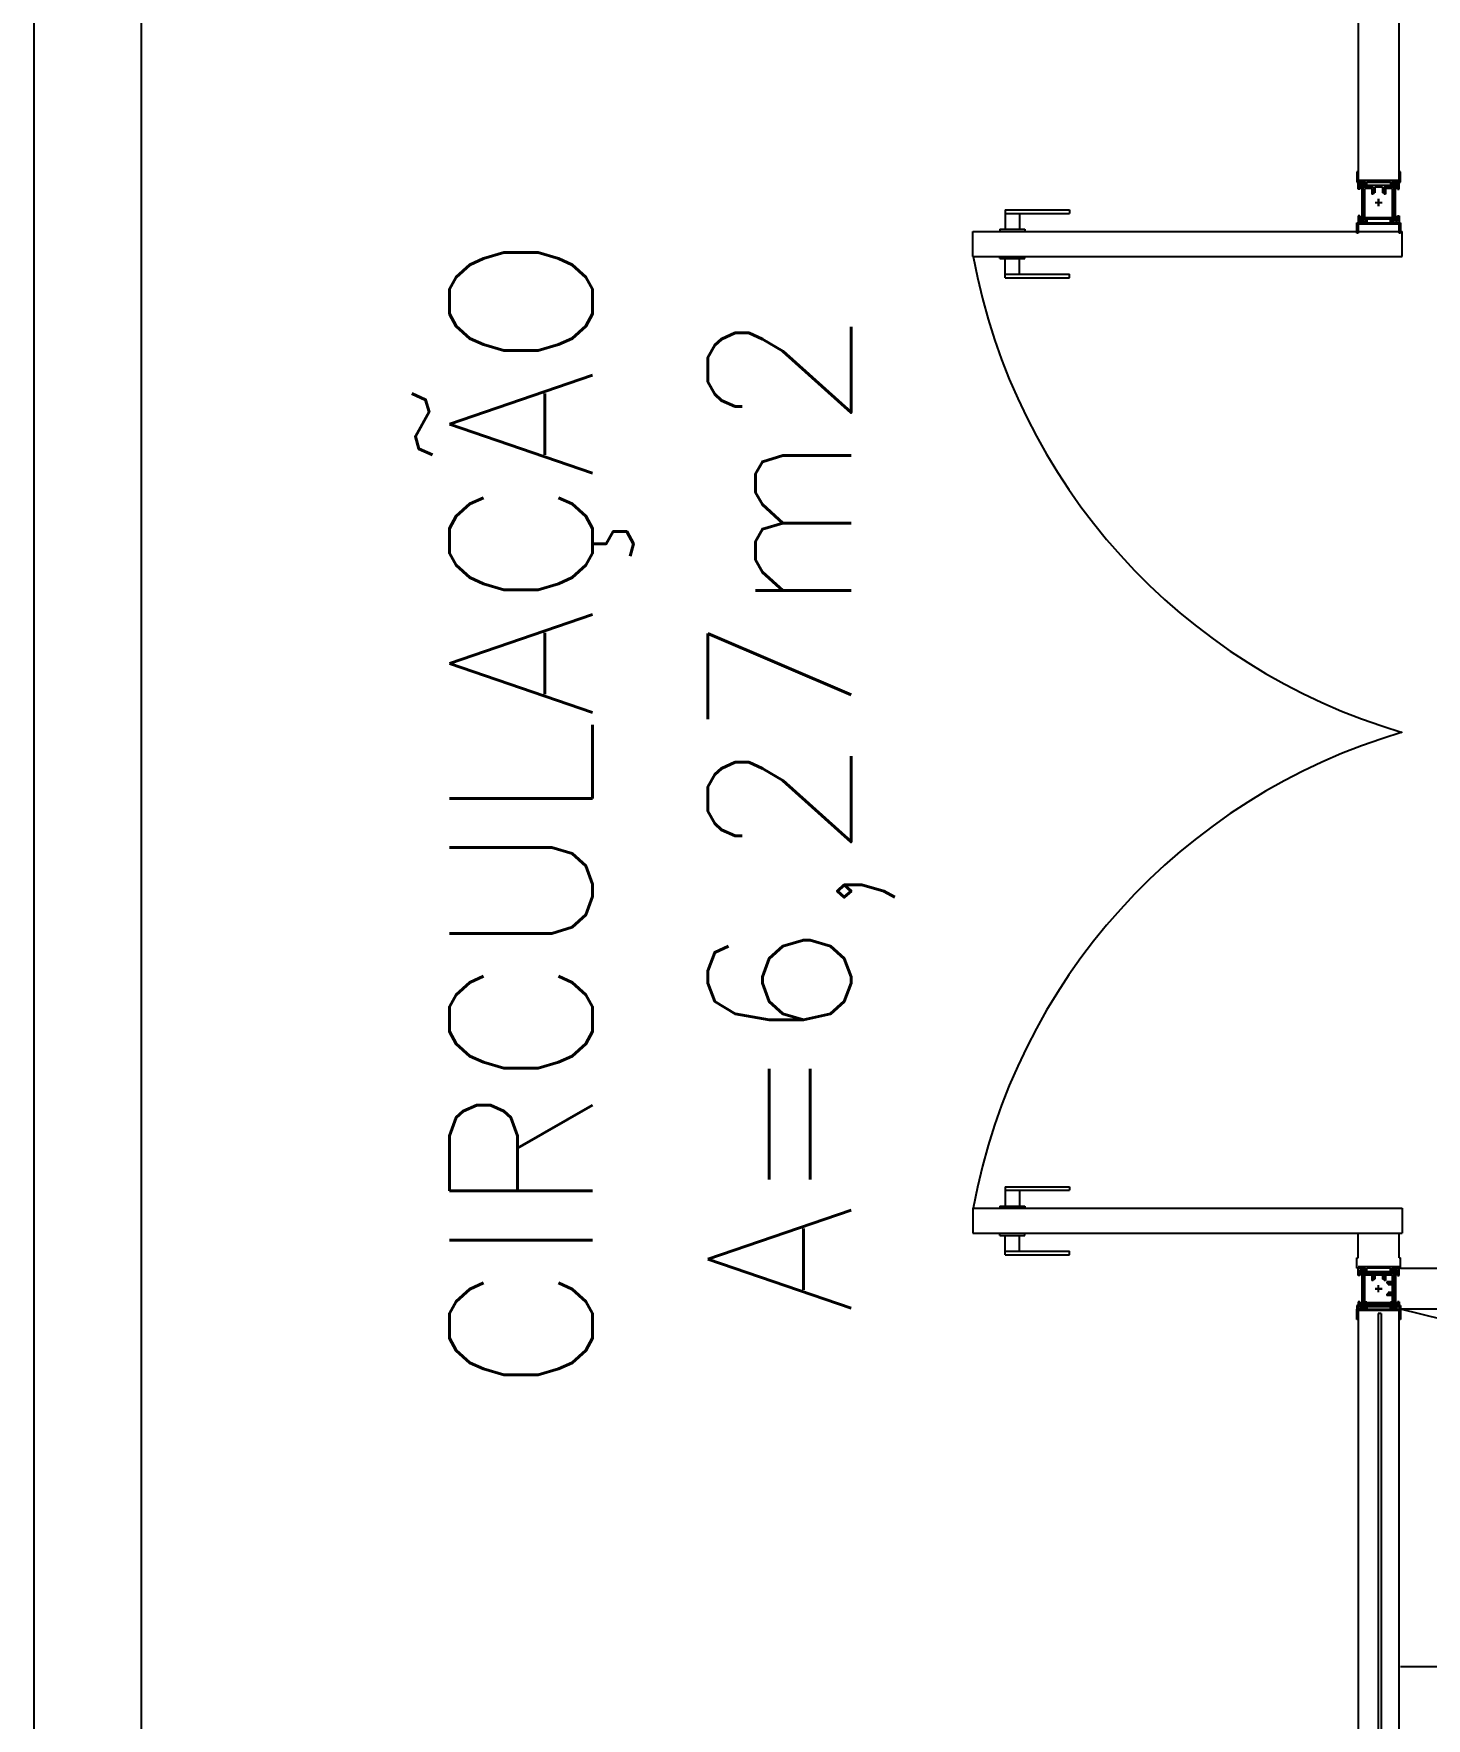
# Model space of a CAD drawing. Header units: millimetres. Extents: x 2280 to 2568, y 1267 to 1403.
# Drawn here: x 2291.057 to 2293.003, y 1348.97 to 1351.324 of the extents above; entities that cross this region are included whole.
import ezdxf

# ---------------------------------------------------------------- set-up
doc = ezdxf.new("R2010")
doc.units = ezdxf.units.MM
for name, color, linetype in [('2', 2, 'Continuous'), ('6', 6, 'Continuous'), ('ALV', 2, 'Continuous'), ('ALVENARIA', 2, 'Continuous'), ('AREA', 2, 'Continuous'), ('DIV', 2, 'Continuous'), ('MACANETA', 2, 'Continuous'), ('PORTA', 2, 'Continuous'), ('TEXTO', 2, 'Continuous')]:
    doc.layers.add(name, color=color, linetype=linetype)
doc.styles.add('UNB-100', font='simplex.shx', dxfattribs={"height": 0.2})

# ---------------------------------------------------------------- blocks, each defined once
blk = doc.blocks.new('div c mtt')
at = {"layer": 'DIV'}
for p, q in [((-0.0185, 1.2285), (-0.0285, 1.2285)), ((-0.0285, 1.2185), (-0.0285, 1.2285)), ((-0.0235, 1.2265), (-0.0265, 1.2265)), ((-0.0265, 1.2265), (-0.0265, 1.2185)), ((-0.0235, 1.2265), (-0.0235, 1.1735)), ((-0.0235, 1.2215), (-0.0235, 1.2265)), ((-0.0215, 1.2265), (-0.0215, 1.2235)), ((-0.0185, 1.2265), (-0.0215, 1.2265)), ((-0.0185, 1.2285), (-0.0185, 1.2265)), ((0.0185, 1.2265), (0.0185, 1.2285)), ((0.0185, 1.2285), (0.0285, 1.2285)), ((0.0185, 1.2265), (0.0215, 1.2265)), ((0.0215, 1.2265), (0.0215, 1.2235)), ((0.0235, 1.1735), (0.0235, 1.2265)), ((0.0235, 1.2265), (0.0265, 1.2265)), ((0.0235, 1.2215), (0.0235, 1.2265)), ((0.0265, 1.2185), (0.0265, 1.2265)), ((0.0285, 1.2185), (0.0285, 1.2285)), ((-0.0265, 1.2185), (-0.0285, 1.2185)), ((-0.0075, 1.2215), (-0.0235, 1.2215)), ((0.0215, 1.2235), (-0.0215, 1.2235)), ((-0.0215, 1.1785), (-0.0215, 1.2215)), ((-0.0095, 1.2195), (-0.0195, 1.2195)), ((-0.0195, 1.1785), (-0.0195, 1.2195)), ((-0.0095, 1.2195), (-0.0095, 1.2115)), ((-0.0075, 1.2115), (-0.0095, 1.2115)), ((-0.0075, 1.2215), (-0.0075, 1.2115)), ((-0.0055, 1.2135), (-0.0075, 1.2135)), ((-0.0055, 1.2215), (-0.0055, 1.2135)), ((0.0055, 1.2215), (-0.0055, 1.2215)), ((0, 1.1949), (0, 1.2051)), ((0, 1.1951), (0, 1.2049)), ((0.0055, 1.2215), (0.0055, 1.2135)), ((0.0075, 1.2135), (0.0055, 1.2135)), ((0.0075, 1.2215), (0.0075, 1.2115)), ((0.0235, 1.2215), (0.0075, 1.2215)), ((0.0095, 1.2115), (0.0075, 1.2115)), ((0.0095, 1.2195), (0.0095, 1.2115)), ((0.0195, 1.2195), (0.0095, 1.2195)), ((0.0195, 1.1785), (0.0195, 1.2195)), ((0.0215, 1.1785), (0.0215, 1.2215)), ((0.0265, 1.2185), (0.0285, 1.2185)), ((-0.0285, 1.1815), (-0.0285, 1.1715)), ((-0.0265, 1.1815), (-0.0285, 1.1815)), ((-0.0265, 1.1815), (-0.0265, 1.1735)), ((-0.0215, 1.1785), (-0.0235, 1.1785)), ((-0.0235, 1.1785), (-0.0235, 1.1735)), ((0.0195, 1.1785), (-0.0195, 1.1785)), ((-0.0051, 1.2), (0.0051, 1.2)), ((-0.0049, 1.2), (0.0049, 1.2)), ((0.0235, 1.1785), (0.0215, 1.1785)), ((0.0235, 1.1785), (0.0235, 1.1735)), ((0.0265, 1.1815), (0.0285, 1.1815)), ((0.0265, 1.1735), (0.0265, 1.1815)), ((0.0285, 1.1815), (0.0285, 1.1715)), ((-0.0305, 1.1571, 1.35), (-0.0305, 1.1715, 1.35)), ((-0.0305, 1.1715, 1.35), (-0.0185, 1.1715, 1.35)), ((-0.0285, 1.1571, 1.35), (-0.0305, 1.1571, 1.35)), ((-0.0185, 1.1715), (-0.0285, 1.1715)), ((0.0285, 1.1695, 1.35), (-0.0285, 1.1695, 1.35)), ((-0.0285, 1.1695, 1.35), (-0.0285, 1.1571, 1.35)), ((0.0285, 1.1695, 1.35), (-0.0285, 1.1695, 1.35)), ((-0.0285, 1.1695, 1.35), (-0.0285, 0.0305, 1.35)), ((-0.0235, 1.1735), (-0.0265, 1.1735)), ((-0.0215, 1.1735), (-0.0215, 1.1765)), ((0.0215, 1.1765), (-0.0215, 1.1765)), ((-0.0185, 1.1735), (-0.0215, 1.1735)), ((-0.0185, 1.1715, 1.35), (-0.0185, 1.1765, 1.35)), ((-0.0185, 1.1765, 1.35), (-0.0165, 1.1765, 1.35)), ((-0.0185, 1.1715), (-0.0185, 1.1735)), ((-0.0165, 1.1765, 1.35), (-0.0165, 1.1715, 1.35)), ((-0.0165, 1.1715, 1.35), (0.0165, 1.1715, 1.35)), ((0.0165, 1.1715, 1.35), (0.0165, 1.1765, 1.35)), ((0.0165, 1.1765, 1.35), (0.0185, 1.1765, 1.35)), ((0.0185, 1.1765, 1.35), (0.0185, 1.1715, 1.35)), ((0.0185, 1.1735), (0.0185, 1.1715)), ((0.0185, 1.1735), (0.0215, 1.1735)), ((0.0185, 1.1715, 1.35), (0.0305, 1.1715, 1.35)), ((0.0185, 1.1715), (0.0285, 1.1715)), ((0.0215, 1.1735), (0.0215, 1.1765)), ((0.0235, 1.1735), (0.0265, 1.1735)), ((0.0285, 1.1571, 1.35), (0.0285, 1.1695, 1.35)), ((0.0285, 0.0305, 1.35), (0.0285, 1.1695, 1.35)), ((0.0305, 1.1571, 1.35), (0.0285, 1.1571, 1.35)), ((0.0305, 1.1715, 1.35), (0.0305, 1.1571, 1.35)), ((-0.0285, 0.0429, 1.35), (-0.0305, 0.0429, 1.35)), ((-0.0305, 0.0429, 1.35), (-0.0305, 0.0285, 1.35)), ((-0.0305, 0.0285, 1.35), (-0.0185, 0.0285, 1.35)), ((-0.0285, 0.0305, 1.35), (-0.0285, 0.0429, 1.35)), ((0.0285, 0.0305, 1.35), (-0.0285, 0.0305, 1.35)), ((-0.0285, 0.0305, 1.35), (0.0285, 0.0305, 1.35)), ((-0.0185, 0.0285), (-0.0285, 0.0285)), ((-0.0285, 0.0185), (-0.0285, 0.0285)), ((-0.0235, 0.0265), (-0.0265, 0.0265)), ((-0.0265, 0.0265), (-0.0265, 0.0185)), ((-0.0235, 0.0265), (-0.0235, -0.0265)), ((-0.0235, 0.0215), (-0.0235, 0.0265)), ((-0.0215, 0.0265), (-0.0215, 0.0235)), ((-0.0185, 0.0265), (-0.0215, 0.0265)), ((-0.0185, 0.0285, 1.35), (-0.0185, 0.0235, 1.35)), ((-0.0185, 0.0285), (-0.0185, 0.0265)), ((-0.0165, 0.0235, 1.35), (-0.0165, 0.0285, 1.35)), ((-0.0165, 0.0285, 1.35), (0.0165, 0.0285, 1.35)), ((0.0165, 0.0285, 1.35), (0.0165, 0.0235, 1.35)), ((0.0185, 0.0235, 1.35), (0.0185, 0.0285, 1.35)), ((0.0185, 0.0285, 1.35), (0.0305, 0.0285, 1.35)), ((0.0185, 0.0265), (0.0185, 0.0285)), ((0.0185, 0.0285), (0.0285, 0.0285)), ((0.0185, 0.0265), (0.0215, 0.0265)), ((0.0215, 0.0265), (0.0215, 0.0235)), ((0.0235, -0.0265), (0.0235, 0.0265)), ((0.0235, 0.0265), (0.0265, 0.0265)), ((0.0235, 0.0215), (0.0235, 0.0265)), ((0.0265, 0.0185), (0.0265, 0.0265)), ((0.0305, 0.0429, 1.35), (0.0285, 0.0429, 1.35)), ((0.0285, 0.0429, 1.35), (0.0285, 0.0305, 1.35)), ((0.0285, 0.0185), (0.0285, 0.0285)), ((0.0305, 0.0285, 1.35), (0.0305, 0.0429, 1.35)), ((-0.0265, 0.0185), (-0.0285, 0.0185)), ((-0.0075, 0.0215), (-0.0235, 0.0215)), ((0.0215, 0.0235), (-0.0215, 0.0235)), ((-0.0215, -0.0215), (-0.0215, 0.0215)), ((-0.0095, 0.0195), (-0.0195, 0.0195)), ((-0.0195, -0.0215), (-0.0195, 0.0195)), ((-0.0185, 0.0235, 1.35), (-0.0165, 0.0235, 1.35)), ((-0.0095, 0.0195), (-0.0095, 0.0115)), ((-0.0075, 0.0115), (-0.0095, 0.0115)), ((-0.0075, 0.0215), (-0.0075, 0.0115)), ((-0.0055, 0.0135), (-0.0075, 0.0135)), ((-0.0055, 0.0215), (-0.0055, 0.0135)), ((0.0055, 0.0215), (-0.0055, 0.0215)), ((-0.0049, 0), (0.0049, 0)), ((0, -0.0051), (0, 0.0051)), ((0, 0.0051), (0, -0.0051)), ((0, -0.0049), (0, 0.0049)), ((0.0055, 0.0215), (0.0055, 0.0135)), ((0.0075, 0.0135), (0.0055, 0.0135)), ((0.0075, 0.0215), (0.0075, 0.0115)), ((0.0235, 0.0215), (0.0075, 0.0215)), ((0.0095, 0.0115), (0.0075, 0.0115)), ((0.0095, 0.0195), (0.0095, 0.0115)), ((0.0195, 0.0195), (0.0095, 0.0195)), ((0.0165, 0.0235, 1.35), (0.0185, 0.0235, 1.35)), ((0.0195, -0.0215), (0.0195, 0.0195)), ((0.0215, -0.0215), (0.0215, 0.0215)), ((0.0265, 0.0185), (0.0285, 0.0185)), ((-0.0285, -0.0185), (-0.0285, -0.0285)), ((-0.0265, -0.0185), (-0.0285, -0.0185)), ((-0.0265, -0.0185), (-0.0265, -0.0265)), ((-0.0215, -0.0215), (-0.0235, -0.0215)), ((-0.0235, -0.0215), (-0.0235, -0.0265)), ((-0.0215, -0.0265), (-0.0215, -0.0235)), ((0.0215, -0.0235), (-0.0215, -0.0235)), ((0.0195, -0.0215), (-0.0195, -0.0215)), ((-0.0185, -0.0285, 1.35), (-0.0185, -0.0235, 1.35)), ((-0.0185, -0.0235, 1.35), (-0.0165, -0.0235, 1.35)), ((-0.0165, -0.0235, 1.35), (-0.0165, -0.0285, 1.35)), ((-0.0051, 0), (0.0051, 0)), ((-0.0051, 0), (0.0051, 0)), ((0.0165, -0.0285, 1.35), (0.0165, -0.0235, 1.35)), ((0.0165, -0.0235, 1.35), (0.0185, -0.0235, 1.35)), ((0.0185, -0.0235, 1.35), (0.0185, -0.0285, 1.35)), ((0.0235, -0.0215), (0.0215, -0.0215)), ((0.0215, -0.0265), (0.0215, -0.0235)), ((0.0235, -0.0215), (0.0235, -0.0265)), ((0.0265, -0.0185), (0.0285, -0.0185)), ((0.0265, -0.0265), (0.0265, -0.0185)), ((0.0285, -0.0185), (0.0285, -0.0285)), ((-0.0305, -0.0429, 1.35), (-0.0305, -0.0285, 1.35)), ((-0.0305, -0.0285, 1.35), (-0.0185, -0.0285, 1.35)), ((-0.0285, -0.0429, 1.35), (-0.0305, -0.0429, 1.35)), ((-0.0185, -0.0285), (-0.0285, -0.0285)), ((0.0285, -0.0305, 1.35), (-0.0285, -0.0305, 1.35)), ((-0.0285, -0.0305, 1.35), (-0.0285, -0.0429, 1.35)), ((0.0285, -0.0305, 1.35), (-0.0285, -0.0305, 1.35)), ((-0.0235, -0.0265), (-0.0265, -0.0265)), ((-0.0185, -0.0265), (-0.0215, -0.0265)), ((-0.0185, -0.0285), (-0.0185, -0.0265)), ((-0.0165, -0.0285, 1.35), (0.0165, -0.0285, 1.35)), ((0.0185, -0.0265), (0.0185, -0.0285)), ((0.0185, -0.0265), (0.0215, -0.0265)), ((0.0185, -0.0285, 1.35), (0.0305, -0.0285, 1.35)), ((0.0185, -0.0285), (0.0285, -0.0285)), ((0.0235, -0.0265), (0.0265, -0.0265)), ((0.0285, -0.0429, 1.35), (0.0285, -0.0305, 1.35)), ((0.0305, -0.0429, 1.35), (0.0285, -0.0429, 1.35)), ((0.0305, -0.0285, 1.35), (0.0305, -0.0429, 1.35))]:
    blk.add_line(p, q, dxfattribs=at)
at = {"layer": 'DIV', "color": 1}
for p, q in [((-0.0005, 1.1655, 1.35), (-0.0005, 0.0425, 1.35)), ((0.0035, 1.1655, 1.35), (-0.0005, 1.1655, 1.35)), ((0.0035, 1.1655, 1.35), (0.0035, 0.0425, 1.35)), ((0.0035, 0.0425, 1.35), (-0.0005, 0.0425, 1.35))]:
    blk.add_line(p, q, dxfattribs=at)

msp = doc.modelspace()

# ---------------------------------------------------------------- linework, layer by layer
at = {"layer": '2'}
msp.add_line((2291.0572, 1352.1784), (2291.0572, 1347.3381), dxfattribs=at)
at = {"layer": 'ALV', "ltscale": 10}
msp.add_line((2294.9651, 1349.042, -2.8), (2292.9671, 1349.542, -2.8), dxfattribs=at)
at = {"layer": 'ALVENARIA'}
msp.add_line((2291.0572, 1351.2784), (2291.0572, 1346.3784), dxfattribs=at)
at = {"layer": 'DIV'}
for p, q in [((2292.9081, 1352.2579, 1.35), (2292.9081, 1351.1189, 1.35)), ((2292.9651, 1351.1189, 1.35), (2292.9651, 1352.2579, 1.35)), ((2291.2072, 1352.1784), (2291.2072, 1346.3784)), ((2291.2072, 1351.219), (2291.2072, 1347.3081)), ((2292.9081, 1351.1313, 1.35), (2292.9061, 1351.1313, 1.35)), ((2292.9061, 1351.1313, 1.35), (2292.9061, 1351.1169, 1.35)), ((2292.9081, 1351.1189, 1.35), (2292.9081, 1351.1313, 1.35)), ((2292.9671, 1351.1313, 1.35), (2292.9651, 1351.1313, 1.35)), ((2292.9651, 1351.1313, 1.35), (2292.9651, 1351.1189, 1.35)), ((2292.9671, 1351.1169, 1.35), (2292.9671, 1351.1313, 1.35)), ((2292.9061, 1351.1169, 1.35), (2292.9181, 1351.1169, 1.35)), ((2292.9651, 1351.1189, 1.35), (2292.9081, 1351.1189, 1.35)), ((2292.9081, 1351.1189, 1.35), (2292.9651, 1351.1189, 1.35)), ((2292.9181, 1351.1169), (2292.9081, 1351.1169)), ((2292.9081, 1351.1069), (2292.9081, 1351.1169)), ((2292.9131, 1351.1149), (2292.9101, 1351.1149)), ((2292.9101, 1351.1149), (2292.9101, 1351.1069)), ((2292.9131, 1351.1149), (2292.9131, 1351.0619)), ((2292.9131, 1351.1099), (2292.9131, 1351.1149)), ((2292.9291, 1351.1099), (2292.9131, 1351.1099)), ((2292.9151, 1351.1149), (2292.9151, 1351.1119)), ((2292.9181, 1351.1149), (2292.9151, 1351.1149)), ((2292.9581, 1351.1119), (2292.9151, 1351.1119)), ((2292.9151, 1351.0669), (2292.9151, 1351.1099)), ((2292.9271, 1351.1079), (2292.9171, 1351.1079)), ((2292.9171, 1351.0669), (2292.9171, 1351.1079)), ((2292.9181, 1351.1169, 1.35), (2292.9181, 1351.1119, 1.35)), ((2292.9181, 1351.1169), (2292.9181, 1351.1149)), ((2292.9181, 1351.1119, 1.35), (2292.9201, 1351.1119, 1.35)), ((2292.9201, 1351.1119, 1.35), (2292.9201, 1351.1169, 1.35)), ((2292.9201, 1351.1169, 1.35), (2292.9531, 1351.1169, 1.35)), ((2292.9271, 1351.1079), (2292.9271, 1351.0999)), ((2292.9291, 1351.1099), (2292.9291, 1351.0999)), ((2292.9311, 1351.1099), (2292.9311, 1351.1019)), ((2292.9421, 1351.1099), (2292.9311, 1351.1099)), ((2292.9421, 1351.1099), (2292.9421, 1351.1019)), ((2292.9441, 1351.1099), (2292.9441, 1351.0999)), ((2292.9601, 1351.1099), (2292.9441, 1351.1099)), ((2292.9461, 1351.1079), (2292.9461, 1351.0999)), ((2292.9561, 1351.1079), (2292.9461, 1351.1079)), ((2292.9531, 1351.1169, 1.35), (2292.9531, 1351.1119, 1.35)), ((2292.9531, 1351.1119, 1.35), (2292.9551, 1351.1119, 1.35)), ((2292.9551, 1351.1119, 1.35), (2292.9551, 1351.1169, 1.35)), ((2292.9551, 1351.1169, 1.35), (2292.9671, 1351.1169, 1.35)), ((2292.9551, 1351.1149), (2292.9551, 1351.1169)), ((2292.9551, 1351.1169), (2292.9651, 1351.1169)), ((2292.9551, 1351.1149), (2292.9581, 1351.1149)), ((2292.9561, 1351.0669), (2292.9561, 1351.1079)), ((2292.9581, 1351.1149), (2292.9581, 1351.1119)), ((2292.9581, 1351.0669), (2292.9581, 1351.1099)), ((2292.9601, 1351.0619), (2292.9601, 1351.1149)), ((2292.9601, 1351.1149), (2292.9631, 1351.1149)), ((2292.9601, 1351.1099), (2292.9601, 1351.1149)), ((2292.9631, 1351.1069), (2292.9631, 1351.1149)), ((2292.9651, 1351.1069), (2292.9651, 1351.1169)), ((2292.9101, 1351.1069), (2292.9081, 1351.1069)), ((2292.9291, 1351.0999), (2292.9271, 1351.0999)), ((2292.9311, 1351.1019), (2292.9291, 1351.1019)), ((2292.9315, 1351.0884), (2292.9417, 1351.0884)), ((2292.9315, 1351.0884), (2292.9417, 1351.0884)), ((2292.9316, 1351.0884), (2292.9415, 1351.0884)), ((2292.9366, 1351.0833), (2292.9366, 1351.0935)), ((2292.9366, 1351.0935), (2292.9366, 1351.0833)), ((2292.9366, 1351.0834), (2292.9366, 1351.0933)), ((2292.9441, 1351.1019), (2292.9421, 1351.1019)), ((2292.9461, 1351.0999), (2292.9441, 1351.0999)), ((2292.9631, 1351.1069), (2292.9651, 1351.1069)), ((2292.9081, 1351.0699), (2292.9081, 1351.0599)), ((2292.9101, 1351.0699), (2292.9081, 1351.0699)), ((2292.9101, 1351.0699), (2292.9101, 1351.0619)), ((2292.9131, 1351.0619), (2292.9101, 1351.0619)), ((2292.9151, 1351.0669), (2292.9131, 1351.0669)), ((2292.9131, 1351.0669), (2292.9131, 1351.0619)), ((2292.9151, 1351.0619), (2292.9151, 1351.0649)), ((2292.9581, 1351.0649), (2292.9151, 1351.0649)), ((2292.9181, 1351.0619), (2292.9151, 1351.0619)), ((2292.9561, 1351.0669), (2292.9171, 1351.0669)), ((2292.9181, 1351.0599, 1.35), (2292.9181, 1351.0649, 1.35)), ((2292.9181, 1351.0649, 1.35), (2292.9201, 1351.0649, 1.35)), ((2292.9181, 1351.0599), (2292.9181, 1351.0619)), ((2292.9201, 1351.0649, 1.35), (2292.9201, 1351.0599, 1.35)), ((2292.9531, 1351.0599, 1.35), (2292.9531, 1351.0649, 1.35)), ((2292.9531, 1351.0649, 1.35), (2292.9551, 1351.0649, 1.35)), ((2292.9551, 1351.0649, 1.35), (2292.9551, 1351.0599, 1.35)), ((2292.9551, 1351.0619), (2292.9551, 1351.0599)), ((2292.9551, 1351.0619), (2292.9581, 1351.0619)), ((2292.9601, 1351.0669), (2292.9581, 1351.0669)), ((2292.9581, 1351.0619), (2292.9581, 1351.0649)), ((2292.9601, 1351.0669), (2292.9601, 1351.0619)), ((2292.9601, 1351.0619), (2292.9631, 1351.0619)), ((2292.9631, 1351.0699), (2292.9651, 1351.0699)), ((2292.9631, 1351.0619), (2292.9631, 1351.0699)), ((2292.9651, 1351.0699), (2292.9651, 1351.0599)), ((2292.9061, 1351.0455, 1.35), (2292.9061, 1351.0599, 1.35)), ((2292.9061, 1351.0599, 1.35), (2292.9181, 1351.0599, 1.35)), ((2292.9081, 1351.0455, 1.35), (2292.9061, 1351.0455, 1.35)), ((2292.9181, 1351.0599), (2292.9081, 1351.0599)), ((2292.9651, 1351.0579, 1.35), (2292.9081, 1351.0579, 1.35)), ((2292.9081, 1351.0579, 1.35), (2292.9081, 1351.0455, 1.35)), ((2292.9651, 1351.0579, 1.35), (2292.9081, 1351.0579, 1.35)), ((2292.9201, 1351.0599, 1.35), (2292.9531, 1351.0599, 1.35)), ((2292.9551, 1351.0599, 1.35), (2292.9671, 1351.0599, 1.35)), ((2292.9551, 1351.0599), (2292.9651, 1351.0599)), ((2292.9651, 1351.0455, 1.35), (2292.9651, 1351.0579, 1.35)), ((2292.9671, 1351.0455, 1.35), (2292.9651, 1351.0455, 1.35)), ((2292.9671, 1351.0599, 1.35), (2292.9671, 1351.0455, 1.35)), ((2292.9081, 1349.6134, -3.2), (2292.9081, 1349.648, -3.2)), ((2292.9651, 1349.6134, -3.2), (2292.9651, 1349.648, -3.2)), ((2292.9061, 1349.6134, -3.2), (2292.9081, 1349.6134, -3.2)), ((2292.9061, 1349.599, -3.2), (2292.9061, 1349.6134, -3.2)), ((2292.9651, 1349.601, -3.2), (2292.9081, 1349.601, -3.2)), ((2292.9651, 1349.6134, -3.2), (2292.9671, 1349.6134, -3.2)), ((2292.9671, 1349.599, -3.2), (2292.9671, 1349.6134, -3.2)), ((2292.9181, 1349.599, -3.2), (2292.9061, 1349.599, -3.2)), ((2292.9081, 1349.589, -3.2), (2292.9081, 1349.599, -3.2)), ((2292.9181, 1349.599, -3.2), (2292.9081, 1349.599, -3.2)), ((2292.9081, 1349.589, -3.2), (2292.9081, 1349.599, -3.2)), ((2292.9181, 1349.599, -3.2), (2292.9081, 1349.599, -3.2)), ((2292.9101, 1349.589, -3.2), (2292.9081, 1349.589, -3.2)), ((2292.9101, 1349.589, -3.2), (2292.9081, 1349.589, -3.2)), ((2292.9101, 1349.594, -3.2), (2292.9101, 1349.597, -3.2)), ((2292.9101, 1349.597, -3.2), (2292.9181, 1349.597, -3.2)), ((2292.9101, 1349.594, -3.2), (2292.9101, 1349.597, -3.2)), ((2292.9101, 1349.597, -3.2), (2292.9181, 1349.597, -3.2)), ((2292.9101, 1349.594, -3.2), (2292.9631, 1349.594, -3.2)), ((2292.9151, 1349.594, -3.2), (2292.9101, 1349.594, -3.2)), ((2292.9101, 1349.594, -3.2), (2292.9631, 1349.594, -3.2)), ((2292.9151, 1349.594, -3.2), (2292.9101, 1349.594, -3.2)), ((2292.9101, 1349.589, -3.2), (2292.9101, 1349.592, -3.2)), ((2292.9101, 1349.592, -3.2), (2292.9131, 1349.592, -3.2)), ((2292.9101, 1349.589, -3.2), (2292.9101, 1349.592, -3.2)), ((2292.9101, 1349.592, -3.2), (2292.9131, 1349.592, -3.2)), ((2292.9131, 1349.592, -3.2), (2292.9131, 1349.549, -3.2)), ((2292.9131, 1349.592, -3.2), (2292.9131, 1349.549, -3.2)), ((2292.9151, 1349.594, -3.2), (2292.9151, 1349.592, -3.2)), ((2292.9151, 1349.594, -3.2), (2292.9151, 1349.592, -3.2)), ((2292.9151, 1349.592, -3.2), (2292.9581, 1349.592, -3.2)), ((2292.9151, 1349.592, -3.2), (2292.9581, 1349.592, -3.2)), ((2292.9151, 1349.59, -3.2), (2292.9561, 1349.59, -3.2)), ((2292.9151, 1349.59, -3.2), (2292.9151, 1349.551, -3.2)), ((2292.9151, 1349.59, -3.2), (2292.9561, 1349.59, -3.2)), ((2292.9151, 1349.59, -3.2), (2292.9151, 1349.551, -3.2)), ((2292.9181, 1349.597, -3.2), (2292.9181, 1349.599, -3.2)), ((2292.9181, 1349.597, -3.2), (2292.9181, 1349.599, -3.2)), ((2292.9181, 1349.594, -3.2), (2292.9181, 1349.599, -3.2)), ((2292.9181, 1349.594, -3.2), (2292.9201, 1349.594, -3.2)), ((2292.9201, 1349.594, -3.2), (2292.9201, 1349.599, -3.2)), ((2292.9531, 1349.599, -3.2), (2292.9201, 1349.599, -3.2)), ((2292.9561, 1349.58, -3.2), (2292.9481, 1349.58, -3.2)), ((2292.9481, 1349.58, -3.2), (2292.9481, 1349.578, -3.2)), ((2292.9561, 1349.58, -3.2), (2292.9481, 1349.58, -3.2)), ((2292.9481, 1349.58, -3.2), (2292.9481, 1349.578, -3.2)), ((2292.9581, 1349.578, -3.2), (2292.9481, 1349.578, -3.2)), ((2292.9581, 1349.578, -3.2), (2292.9481, 1349.578, -3.2)), ((2292.9501, 1349.578, -3.2), (2292.9501, 1349.576, -3.2)), ((2292.9501, 1349.578, -3.2), (2292.9501, 1349.576, -3.2)), ((2292.9531, 1349.594, -3.2), (2292.9531, 1349.599, -3.2)), ((2292.9531, 1349.594, -3.2), (2292.9551, 1349.594, -3.2)), ((2292.9551, 1349.597, -3.2), (2292.9551, 1349.599, -3.2)), ((2292.9551, 1349.599, -3.2), (2292.9651, 1349.599, -3.2)), ((2292.9551, 1349.597, -3.2), (2292.9551, 1349.599, -3.2)), ((2292.9551, 1349.599, -3.2), (2292.9651, 1349.599, -3.2)), ((2292.9551, 1349.594, -3.2), (2292.9551, 1349.599, -3.2)), ((2292.9671, 1349.599, -3.2), (2292.9551, 1349.599, -3.2)), ((2292.9551, 1349.597, -3.2), (2292.9631, 1349.597, -3.2)), ((2292.9551, 1349.597, -3.2), (2292.9631, 1349.597, -3.2)), ((2292.9561, 1349.59, -3.2), (2292.9561, 1349.58, -3.2)), ((2292.9561, 1349.59, -3.2), (2292.9561, 1349.58, -3.2)), ((2292.9581, 1349.594, -3.2), (2292.9581, 1349.578, -3.2)), ((2292.9581, 1349.594, -3.2), (2292.9631, 1349.594, -3.2)), ((2292.9581, 1349.594, -3.2), (2292.9581, 1349.578, -3.2)), ((2292.9581, 1349.594, -3.2), (2292.9631, 1349.594, -3.2)), ((2292.9601, 1349.592, -3.2), (2292.9601, 1349.549, -3.2)), ((2292.9631, 1349.592, -3.2), (2292.9601, 1349.592, -3.2)), ((2292.9601, 1349.592, -3.2), (2292.9601, 1349.549, -3.2)), ((2292.9631, 1349.592, -3.2), (2292.9601, 1349.592, -3.2)), ((2292.9631, 1349.594, -3.2), (2292.9631, 1349.597, -3.2)), ((2292.9631, 1349.594, -3.2), (2292.9631, 1349.597, -3.2)), ((2292.9631, 1349.589, -3.2), (2292.9631, 1349.592, -3.2)), ((2292.9631, 1349.589, -3.2), (2292.9631, 1349.592, -3.2)), ((2292.9631, 1349.589, -3.2), (2292.9651, 1349.589, -3.2)), ((2292.9631, 1349.589, -3.2), (2292.9651, 1349.589, -3.2)), ((2292.9651, 1349.589, -3.2), (2292.9651, 1349.599, -3.2)), ((2292.9651, 1349.589, -3.2), (2292.9651, 1349.599, -3.2)), ((2292.9671, 1349.599, -2.8), (2293.9632, 1349.599, -2.8)), ((2292.9417, 1349.5705, -3.2), (2292.9315, 1349.5705, -3.2)), ((2292.9316, 1349.5705, -3.2), (2292.9415, 1349.5705, -3.2)), ((2292.9316, 1349.5705, -3.2), (2292.9415, 1349.5705, -3.2)), ((2292.9366, 1349.5654, -3.2), (2292.9366, 1349.5756, -3.2)), ((2292.9366, 1349.5656, -3.2), (2292.9366, 1349.5755, -3.2)), ((2292.9366, 1349.5656, -3.2), (2292.9366, 1349.5755, -3.2)), ((2292.9581, 1349.563, -3.2), (2292.9481, 1349.563, -3.2)), ((2292.9481, 1349.563, -3.2), (2292.9481, 1349.561, -3.2)), ((2292.9581, 1349.563, -3.2), (2292.9481, 1349.563, -3.2)), ((2292.9481, 1349.563, -3.2), (2292.9481, 1349.561, -3.2)), ((2292.9561, 1349.561, -3.2), (2292.9481, 1349.561, -3.2)), ((2292.9561, 1349.561, -3.2), (2292.9481, 1349.561, -3.2)), ((2292.9581, 1349.576, -3.2), (2292.9501, 1349.576, -3.2)), ((2292.9581, 1349.576, -3.2), (2292.9501, 1349.576, -3.2)), ((2292.9581, 1349.565, -3.2), (2292.9501, 1349.565, -3.2)), ((2292.9501, 1349.565, -3.2), (2292.9501, 1349.563, -3.2)), ((2292.9581, 1349.565, -3.2), (2292.9501, 1349.565, -3.2)), ((2292.9501, 1349.565, -3.2), (2292.9501, 1349.563, -3.2)), ((2292.9561, 1349.561, -3.2), (2292.9561, 1349.551, -3.2)), ((2292.9561, 1349.561, -3.2), (2292.9561, 1349.551, -3.2)), ((2292.9581, 1349.576, -3.2), (2292.9581, 1349.565, -3.2)), ((2292.9581, 1349.576, -3.2), (2292.9581, 1349.565, -3.2)), ((2292.9581, 1349.563, -3.2), (2292.9581, 1349.547, -3.2)), ((2292.9581, 1349.563, -3.2), (2292.9581, 1349.547, -3.2)), ((2292.9061, 1349.5471, -3.2), (2292.9061, 1349.5328, -3.2)), ((2292.9181, 1349.5471, -3.2), (2292.9061, 1349.5471, -3.2)), ((2292.9061, 1349.5328, -3.2), (2292.9081, 1349.5328, -3.2)), ((2292.9081, 1349.552, -3.2), (2292.9081, 1349.542, -3.2)), ((2292.9081, 1349.552, -3.2), (2292.9101, 1349.552, -3.2)), ((2292.9081, 1349.552, -3.2), (2292.9081, 1349.542, -3.2)), ((2292.9081, 1349.552, -3.2), (2292.9101, 1349.552, -3.2)), ((2292.9651, 1349.5451, -3.2), (2292.9081, 1349.5451, -3.2)), ((2292.9181, 1349.542, -3.2), (2292.9081, 1349.542, -3.2)), ((2292.9181, 1349.542, -3.2), (2292.9081, 1349.542, -3.2)), ((2292.9101, 1349.552, -3.2), (2292.9101, 1349.549, -3.2)), ((2292.9101, 1349.552, -3.2), (2292.9101, 1349.549, -3.2)), ((2292.9101, 1349.549, -3.2), (2292.9131, 1349.549, -3.2)), ((2292.9101, 1349.549, -3.2), (2292.9131, 1349.549, -3.2)), ((2292.9631, 1349.547, -3.2), (2292.9101, 1349.547, -3.2)), ((2292.9101, 1349.547, -3.2), (2292.9101, 1349.544, -3.2)), ((2292.9151, 1349.547, -3.2), (2292.9101, 1349.547, -3.2)), ((2292.9631, 1349.547, -3.2), (2292.9101, 1349.547, -3.2)), ((2292.9101, 1349.547, -3.2), (2292.9101, 1349.544, -3.2)), ((2292.9151, 1349.547, -3.2), (2292.9101, 1349.547, -3.2)), ((2292.9181, 1349.544, -3.2), (2292.9101, 1349.544, -3.2)), ((2292.9181, 1349.544, -3.2), (2292.9101, 1349.544, -3.2)), ((2292.9151, 1349.551, -3.2), (2292.9561, 1349.551, -3.2)), ((2292.9151, 1349.551, -3.2), (2292.9561, 1349.551, -3.2)), ((2292.9151, 1349.549, -3.2), (2292.9581, 1349.549, -3.2)), ((2292.9151, 1349.549, -3.2), (2292.9151, 1349.547, -3.2)), ((2292.9151, 1349.549, -3.2), (2292.9581, 1349.549, -3.2)), ((2292.9151, 1349.549, -3.2), (2292.9151, 1349.547, -3.2)), ((2292.9181, 1349.5521, -3.2), (2292.9181, 1349.5471, -3.2)), ((2292.9181, 1349.5521, -3.2), (2292.9201, 1349.5521, -3.2)), ((2292.9181, 1349.544, -3.2), (2292.9181, 1349.542, -3.2)), ((2292.9181, 1349.544, -3.2), (2292.9181, 1349.542, -3.2)), ((2292.9201, 1349.5521, -3.2), (2292.9201, 1349.5471, -3.2)), ((2292.9531, 1349.5471, -3.2), (2292.9201, 1349.5471, -3.2)), ((2292.9531, 1349.5521, -3.2), (2292.9531, 1349.5471, -3.2)), ((2292.9531, 1349.5521, -3.2), (2292.9551, 1349.5521, -3.2)), ((2292.9551, 1349.5521, -3.2), (2292.9551, 1349.5471, -3.2)), ((2292.9671, 1349.5471, -3.2), (2292.9551, 1349.5471, -3.2)), ((2292.9551, 1349.544, -3.2), (2292.9551, 1349.542, -3.2)), ((2292.9631, 1349.544, -3.2), (2292.9551, 1349.544, -3.2)), ((2292.9551, 1349.544, -3.2), (2292.9551, 1349.542, -3.2)), ((2292.9631, 1349.544, -3.2), (2292.9551, 1349.544, -3.2)), ((2292.9551, 1349.542, -3.2), (2292.9651, 1349.542, -3.2)), ((2292.9551, 1349.542, -3.2), (2292.9651, 1349.542, -3.2)), ((2292.9581, 1349.547, -3.2), (2292.9631, 1349.547, -3.2)), ((2292.9581, 1349.547, -3.2), (2292.9631, 1349.547, -3.2)), ((2292.9631, 1349.549, -3.2), (2292.9601, 1349.549, -3.2)), ((2292.9631, 1349.549, -3.2), (2292.9601, 1349.549, -3.2)), ((2292.9631, 1349.552, -3.2), (2292.9631, 1349.549, -3.2)), ((2292.9651, 1349.552, -3.2), (2292.9631, 1349.552, -3.2)), ((2292.9631, 1349.552, -3.2), (2292.9631, 1349.549, -3.2)), ((2292.9651, 1349.552, -3.2), (2292.9631, 1349.552, -3.2)), ((2292.9631, 1349.547, -3.2), (2292.9631, 1349.544, -3.2)), ((2292.9631, 1349.547, -3.2), (2292.9631, 1349.544, -3.2)), ((2292.9651, 1349.552, -3.2), (2292.9651, 1349.542, -3.2)), ((2292.9651, 1349.552, -3.2), (2292.9651, 1349.542, -3.2)), ((2292.9651, 1349.5328, -3.2), (2292.9671, 1349.5328, -3.2)), ((2292.9671, 1349.5471, -3.2), (2292.9671, 1349.5328, -3.2)), ((2293.9632, 1349.542, -2.8), (2292.9671, 1349.542, -2.8)), ((2294.9651, 1349.042, -2.8), (2292.9671, 1349.042, -2.8))]:
    msp.add_line(p, q, dxfattribs=at)
at = {"layer": 'MACANETA'}
for p, q in [((2292.4146, 1351.078, -3.2), (2292.4146, 1351.051, -3.2)), ((2292.4146, 1351.078, -3.2), (2292.5046, 1351.078, -3.2)), ((2292.4146, 1351.073, -3.2), (2292.5046, 1351.073, -3.2)), ((2292.4346, 1351.073, -3.2), (2292.4346, 1351.051, -3.2)), ((2292.5046, 1351.078, -3.2), (2292.5046, 1351.073, -3.2)), ((2292.4071, 1351.051, -3.2), (2292.4421, 1351.051, -3.2)), ((2292.4071, 1351.051, -3.2), (2292.4071, 1351.048, -3.2)), ((2292.4421, 1351.051, -3.2), (2292.4421, 1351.048, -3.2)), ((2292.4071, 1351.01, -3.2), (2292.4071, 1351.013, -3.2)), ((2292.4071, 1351.01, -3.2), (2292.4421, 1351.01, -3.2)), ((2292.4146, 1350.983, -3.2), (2292.4146, 1351.01, -3.2)), ((2292.4346, 1350.988, -3.2), (2292.4346, 1351.01, -3.2)), ((2292.4421, 1351.01, -3.2), (2292.4421, 1351.013, -3.2)), ((2292.4146, 1350.988, -3.2), (2292.5046, 1350.988, -3.2)), ((2292.4146, 1350.983, -3.2), (2292.5046, 1350.983, -3.2)), ((2292.5046, 1350.983, -3.2), (2292.5046, 1350.988, -3.2)), ((2292.4146, 1349.713, -3.2), (2292.5046, 1349.713, -3.2)), ((2292.4146, 1349.713, -3.2), (2292.4146, 1349.686, -3.2)), ((2292.4146, 1349.708, -3.2), (2292.5046, 1349.708, -3.2)), ((2292.4346, 1349.708, -3.2), (2292.4346, 1349.686, -3.2)), ((2292.5046, 1349.713, -3.2), (2292.5046, 1349.708, -3.2)), ((2292.4071, 1349.686, -3.2), (2292.4071, 1349.683, -3.2)), ((2292.4071, 1349.686, -3.2), (2292.4421, 1349.686, -3.2)), ((2292.4421, 1349.686, -3.2), (2292.4421, 1349.683, -3.2)), ((2292.4071, 1349.645, -3.2), (2292.4071, 1349.648, -3.2)), ((2292.4071, 1349.645, -3.2), (2292.4421, 1349.645, -3.2)), ((2292.4146, 1349.618, -3.2), (2292.4146, 1349.645, -3.2)), ((2292.4346, 1349.623, -3.2), (2292.4346, 1349.645, -3.2)), ((2292.4421, 1349.645, -3.2), (2292.4421, 1349.648, -3.2)), ((2292.4146, 1349.623, -3.2), (2292.5046, 1349.623, -3.2)), ((2292.4146, 1349.618, -3.2), (2292.5046, 1349.618, -3.2)), ((2292.5046, 1349.618, -3.2), (2292.5046, 1349.623, -3.2))]:
    msp.add_line(p, q, dxfattribs=at)
at = {"layer": 'PORTA'}
for p, q in [((2292.3696, 1351.048, -3.2), (2292.9696, 1351.048, -3.2)), ((2292.3696, 1351.013, -3.2), (2292.3696, 1351.048, -3.2)), ((2292.9696, 1351.013, -3.2), (2292.9696, 1351.048, -3.2)), ((2292.3696, 1351.013, -3.2), (2292.9696, 1351.013, -3.2)), ((2292.3696, 1349.683, -3.2), (2292.9696, 1349.683, -3.2)), ((2292.3696, 1349.683, -3.2), (2292.3696, 1349.648, -3.2)), ((2292.9696, 1349.683, -3.2), (2292.9696, 1349.648, -3.2)), ((2292.3696, 1349.648, -3.2), (2292.9696, 1349.648, -3.2))]:
    msp.add_line(p, q, dxfattribs=at)
at = {"layer": 'PORTA', "color": 1}
for centre, start, end in [((2293.2095, 1351.1669, -3.2), 190.3937, 253.6759), ((2293.2095, 1349.529, -3.2), 106.3241, 169.6063)]:
    msp.add_arc(centre, 0.8534, start, end, dxfattribs=at)

# ---------------------------------------------------------------- block references
at = {"layer": '6'}
msp.add_blockref('div c mtt', (2292.9366, 1348.3705, -3.2), dxfattribs=at)

# ---------------------------------------------------------------- texts
at = {"layer": 'AREA', "style": 'UNB-100'}
msp.add_text('A=6,27m2', height=0.2, rotation=90, dxfattribs=at).set_placement((2292.1994, 1349.5347))
at = {"layer": 'TEXTO', "style": 'UNB-100'}
msp.add_text('CIRCULAÇÃO', height=0.2, rotation=90, dxfattribs=at).set_placement((2291.8382, 1349.4242))

doc.saveas('drawing.dxf')
